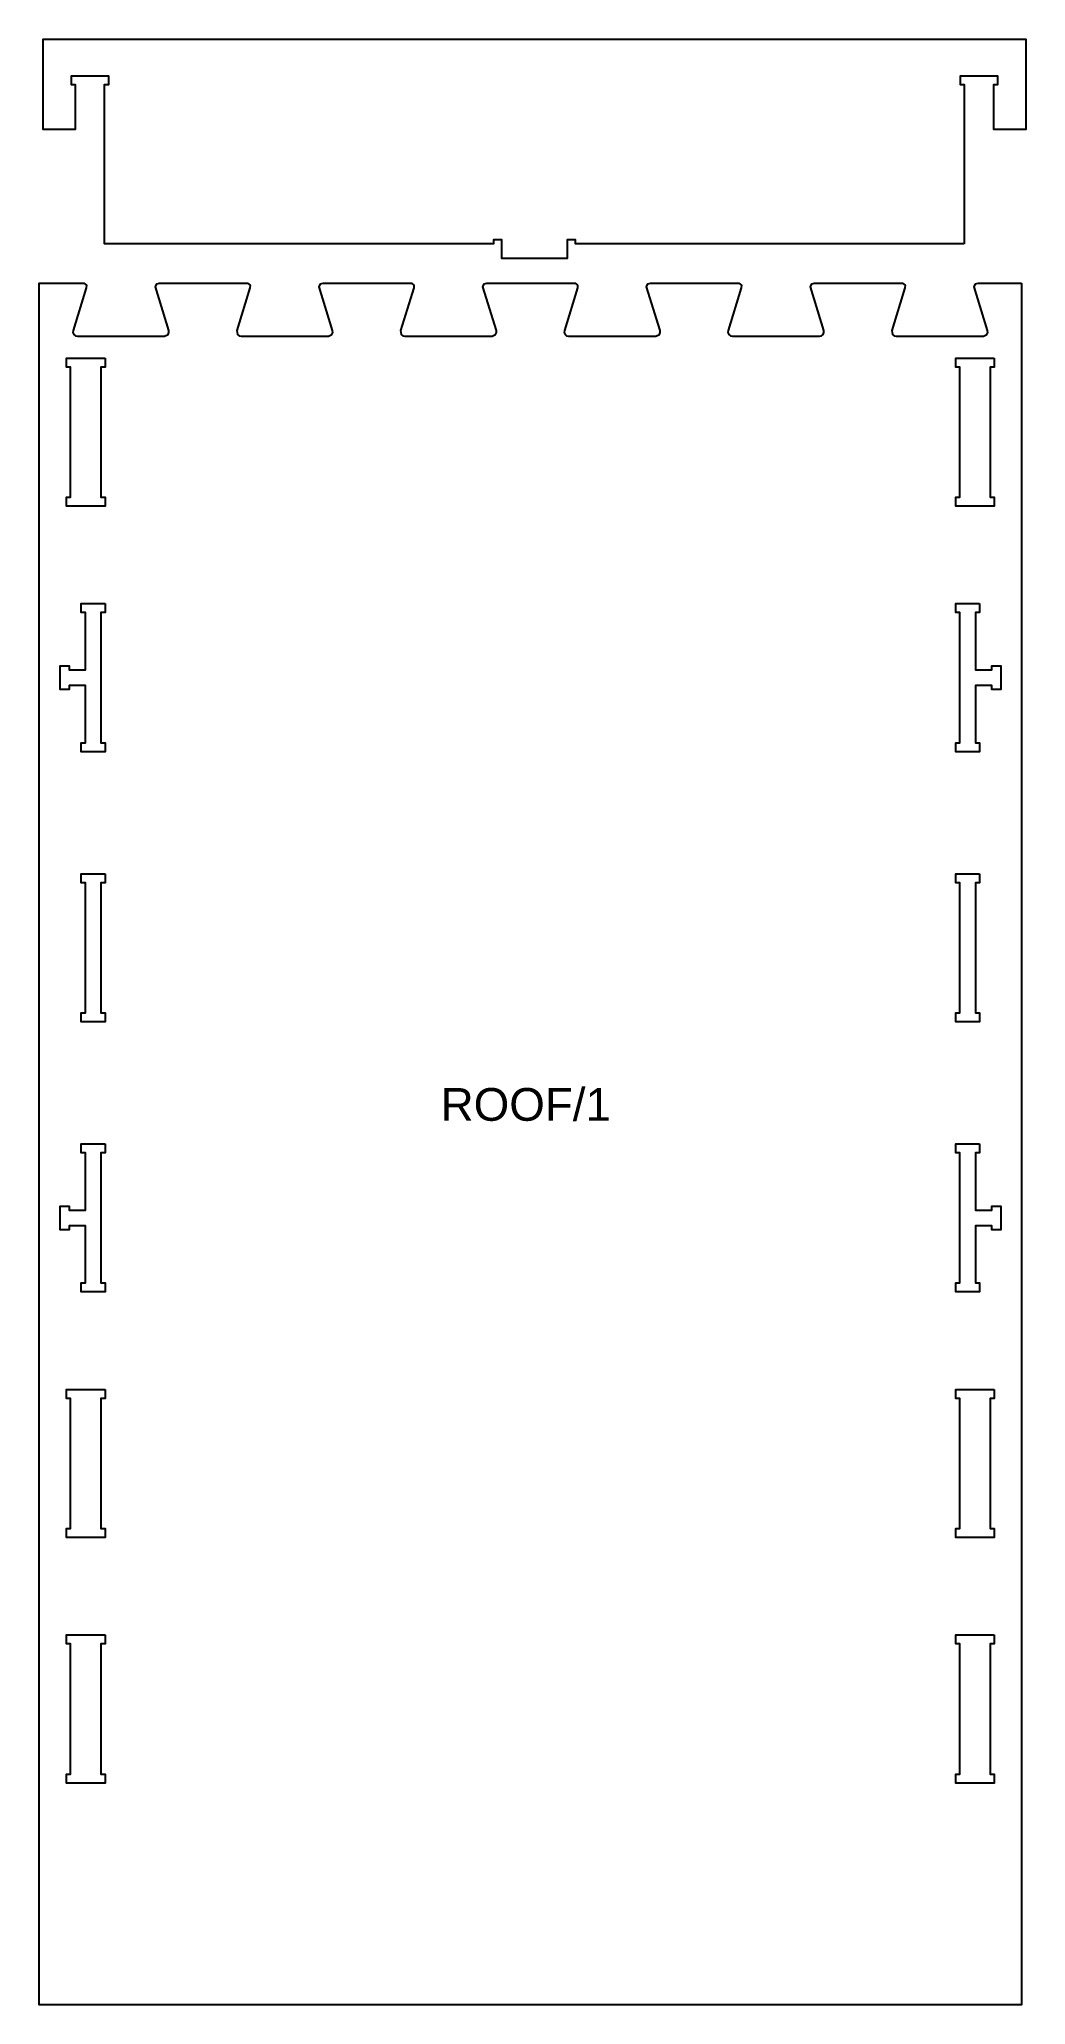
# Model space of a CAD drawing. Header units: millimetres. Extents: x 98 to 1302, y 99 to 2501.
import ezdxf

# ---------------------------------------------------------------- set-up
doc = ezdxf.new("R2010")
doc.units = ezdxf.units.MM
for name, color, linetype, true_color in [('1_ANYTOOL_1MMDEEP_INSIDE', 2, 'Continuous', 0xffff00), ('3_ANYTOOL_CUTTHROUGH_INSID', 4, 'Continuous', 0x00ffff), ('6_ANYTOOL_CUTTHROUGH_OUTSI', 5, 'Continuous', 0x0000ff)]:
    doc.layers.add(name, color=color, linetype=linetype, true_color=true_color)
doc.styles.add('textstyle11', font='standard')

msp = doc.modelspace()

# ---------------------------------------------------------------- linework, layer by layer
at = {"layer": '3_ANYTOOL_CUTTHROUGH_INSID'}
for points in [[(177.9, 2111.3), (177.9, 2100.3), (172.9, 2100.3), (172.9, 1941.3), (177.9, 1941.3), (177.9, 1930.3), (130.9, 1930.3), (130.9, 1941.3), (135.9, 1941.3), (135.9, 2100.3), (130.9, 2100.3), (130.9, 2111.3)], [(1263.9, 2111.3), (1263.9, 2100.3), (1258.9, 2100.3), (1258.9, 1941.3), (1263.9, 1941.3), (1263.9, 1930.3), (1216.9, 1930.3), (1216.9, 1941.3), (1221.9, 1941.3), (1221.9, 2100.3), (1216.9, 2100.3), (1216.9, 2111.3)], [(177.9, 1811.3), (177.9, 1800.3), (172.9, 1800.3), (172.9, 1641.3), (177.9, 1641.3), (177.9, 1630.3), (148.9, 1630.3), (148.9, 1641.3), (153.9, 1641.3), (153.9, 1711.3), (133.9, 1711.3), (133.9, 1706.3), (122.9, 1706.3), (122.9, 1735.3), (133.9, 1735.3), (133.9, 1730.3), (153.9, 1730.3), (153.9, 1800.3), (148.9, 1800.3), (148.9, 1811.3)], [(1245.9, 1811.3), (1245.9, 1800.3), (1240.9, 1800.3), (1240.9, 1730.3), (1260.9, 1730.3), (1260.9, 1735.3), (1271.9, 1735.3), (1271.9, 1706.3), (1260.9, 1706.3), (1260.9, 1711.3), (1240.9, 1711.3), (1240.9, 1641.3), (1245.9, 1641.3), (1245.9, 1630.3), (1216.9, 1630.3), (1216.9, 1641.3), (1221.9, 1641.3), (1221.9, 1800.3), (1216.9, 1800.3), (1216.9, 1811.3)], [(177.9, 1481.2), (177.9, 1470.2), (172.9, 1470.2), (172.9, 1311.2), (177.9, 1311.2), (177.9, 1300.2), (148.9, 1300.2), (148.9, 1311.2), (153.9, 1311.2), (153.9, 1470.2), (148.9, 1470.2), (148.9, 1481.2)], [(1245.9, 1481.2), (1245.9, 1470.2), (1240.9, 1470.2), (1240.9, 1311.2), (1245.9, 1311.2), (1245.9, 1300.2), (1216.9, 1300.2), (1216.9, 1311.2), (1221.9, 1311.2), (1221.9, 1470.2), (1216.9, 1470.2), (1216.9, 1481.2)], [(177.9, 1151.1), (177.9, 1140.1), (172.9, 1140.1), (172.9, 981.1), (177.9, 981.1), (177.9, 970.1), (148.9, 970.1), (148.9, 981.1), (153.9, 981.1), (153.9, 1051.1), (133.9, 1051.1), (133.9, 1046.1), (122.9, 1046.1), (122.9, 1075.1), (133.9, 1075.1), (133.9, 1070.1), (153.9, 1070.1), (153.9, 1140.1), (148.9, 1140.1), (148.9, 1151.1)], [(1245.9, 1151.1), (1245.9, 1140.1), (1240.9, 1140.1), (1240.9, 1070.1), (1260.9, 1070.1), (1260.9, 1075.1), (1271.9, 1075.1), (1271.9, 1046.1), (1260.9, 1046.1), (1260.9, 1051.1), (1240.9, 1051.1), (1240.9, 981.1), (1245.9, 981.1), (1245.9, 970.1), (1216.9, 970.1), (1216.9, 981.1), (1221.9, 981.1), (1221.9, 1140.1), (1216.9, 1140.1), (1216.9, 1151.1)], [(177.9, 851.1), (177.9, 840.1), (172.9, 840.1), (172.9, 681.1), (177.9, 681.1), (177.9, 670.1), (130.9, 670.1), (130.9, 681.1), (135.9, 681.1), (135.9, 840.1), (130.9, 840.1), (130.9, 851.1)], [(1263.9, 851.1), (1263.9, 840.1), (1258.9, 840.1), (1258.9, 681.1), (1263.9, 681.1), (1263.9, 670.1), (1216.9, 670.1), (1216.9, 681.1), (1221.9, 681.1), (1221.9, 840.1), (1216.9, 840.1), (1216.9, 851.1)], [(177.9, 551.1), (177.9, 540.1), (172.9, 540.1), (172.9, 381.1), (177.9, 381.1), (177.9, 370.1), (130.9, 370.1), (130.9, 381.1), (135.9, 381.1), (135.9, 540.1), (130.9, 540.1), (130.9, 551.1)], [(1263.9, 551.1), (1263.9, 540.1), (1258.9, 540.1), (1258.9, 381.1), (1263.9, 381.1), (1263.9, 370.1), (1216.9, 370.1), (1216.9, 381.1), (1221.9, 381.1), (1221.9, 540.1), (1216.9, 540.1), (1216.9, 551.1)]]:
    msp.add_lwpolyline(points, close=True, dxfattribs=at)
at = {"layer": '6_ANYTOOL_CUTTHROUGH_OUTSI'}
for points in [[(1227.4, 2250.7), (752.4, 2250.7), (752.4, 2255.7), (742.4, 2255.7), (742.4, 2232.7), (662.4, 2232.7), (662.4, 2255.7), (652.4, 2255.7), (652.4, 2250.7), (177.4, 2250.7), (177.4, 2445.7), (182.4, 2445.7), (182.4, 2455.7), (136.4, 2455.7), (136.4, 2445.7), (141.4, 2445.7), (141.4, 2390.7), (102.4, 2390.7), (102.4, 2500.7), (1302.4, 2500.7), (1302.4, 2390.7), (1263.4, 2390.7), (1263.4, 2445.7), (1268.4, 2445.7), (1268.4, 2455.7), (1222.4, 2455.7), (1222.4, 2445.7), (1227.4, 2445.7)], [(1297.1, 2202.8), (1297.1, 99.3), (97.6, 99.3), (97.6, 2202.8), (152.1, 2202.8), (155.1, 2200.2), (154.9, 2196.9), (138.9, 2144.8), (138.7, 2142.3), (139.7, 2140), (141.7, 2138.3), (144.1, 2137.8), (250.7, 2137.8), (255, 2140), (256, 2142.3), (255.9, 2144.8), (239.4, 2198.3), (241, 2202), (244.2, 2202.8), (352.1, 2202.8), (355.1, 2200.2), (354.9, 2196.9), (338.9, 2144.8), (339.7, 2140), (341.7, 2138.3), (344.1, 2137.8), (450.7, 2137.8), (455, 2140), (456, 2142.3), (455.9, 2144.8), (439.4, 2198.3), (441, 2202), (444.2, 2202.8), (552.1, 2202.8), (555.1, 2200.2), (554.9, 2196.9), (538.9, 2144.8), (539.7, 2140), (541.7, 2138.3), (544.1, 2137.8), (650.7, 2137.8), (655, 2140), (656, 2142.3), (655.9, 2144.8), (639.4, 2198.3), (641, 2202), (644.2, 2202.8), (752.1, 2202.8), (755.1, 2200.2), (754.9, 2196.9), (738.9, 2144.8), (738.7, 2142.3), (739.7, 2140), (741.7, 2138.3), (744.1, 2137.8), (850.7, 2137.8), (855, 2140), (856, 2142.3), (855.9, 2144.8), (839.4, 2198.3), (841, 2202), (844.2, 2202.8), (952.1, 2202.8), (955.1, 2200.2), (954.9, 2196.9), (938.9, 2144.8), (938.7, 2142.3), (939.7, 2140), (941.7, 2138.3), (944.1, 2137.8), (1050.6, 2137.8), (1053.1, 2138.3), (1055, 2140), (1056, 2142.3), (1055.9, 2144.8), (1039.4, 2198.3), (1041, 2202), (1044.2, 2202.8), (1152.1, 2202.8), (1155.1, 2200.2), (1154.9, 2196.9), (1138.9, 2144.8), (1139.7, 2140), (1141.7, 2138.3), (1144.1, 2137.8), (1250.7, 2137.8), (1255, 2140), (1256, 2142.3), (1255.9, 2144.8), (1239.4, 2198.3), (1241, 2202), (1244.2, 2202.8)]]:
    msp.add_lwpolyline(points, close=True, dxfattribs=at)

# ---------------------------------------------------------------- texts
at = {"layer": '1_ANYTOOL_1MMDEEP_INSIDE', "insert": (587.8, 1219.3), "char_height": 40, "width": 231.807, "attachment_point": 1, "style": 'textstyle11'}
msp.add_mtext('\\fArial;ROOF/1', dxfattribs=at)

doc.saveas('drawing.dxf')
